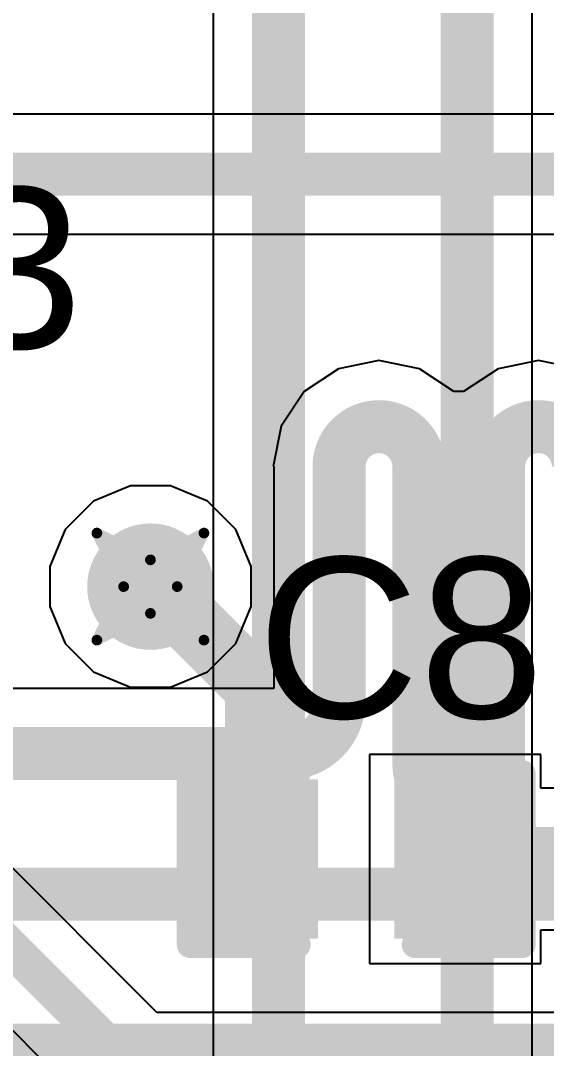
# Model space of a CAD drawing. Header units: inches. Extents: x -3 to 289, y -11 to 89.
# Drawn here: x 88.652 to 91.146, y 24.93 to 29.808 of the extents above; entities that cross this region are included whole.
import ezdxf

# ---------------------------------------------------------------- set-up
doc = ezdxf.new("R2010")
doc.units = ezdxf.units.IN
for name, color, linetype in [('Bottom Layer', 5, 'Continuous'), ('Drill Drawing', 1, 'Continuous'), ('Layer 1', 16, 'Continuous'), ('Layer 2', 76, 'Continuous'), ('Top Layer', 1, 'Continuous'), ('Top Overlay', 2, 'Continuous'), ('Top Paste', 8, 'Continuous'), ('Top Solder', 216, 'Continuous'), ('Via Holes', 16, 'Continuous')]:
    doc.layers.add(name, color=color, linetype=linetype)
doc.styles.add('Arial', font='', dxfattribs={"height": 0.2})
doc.styles.get('Arial').set_extended_font_data('Arial')

# ---------------------------------------------------------------- blocks, each defined once
blk = doc.blocks.new('C___0402_143')
at = {"layer": 'Top Layer'}
for points in [[(-0.6985, -0.3175), (-0.6985, 0.3175), (-0.2412999999999999, 0.3175), (-0.2413, -0.3175)], [(0.2412999999999999, -0.3175), (0.2413, 0.3175), (0.6985, 0.3175), (0.6985, -0.3175)]]:
    blk.add_hatch(color=1, dxfattribs=at).paths.add_polyline_path(points)
at = {"layer": 'Top Paste'}
for points in [[(-0.6985, -0.3175), (-0.6985, 0.3175), (-0.2412999999999999, 0.3175), (-0.2413, -0.3175)], [(0.2412999999999999, -0.3175), (0.2413, 0.3175), (0.6985, 0.3175), (0.6985, -0.3175)]]:
    blk.add_hatch(color=8, dxfattribs=at).paths.add_polyline_path(points)
at = {"layer": 'Top Solder'}
for points in [[(-0.7584998799999999, -0.37749988), (-0.7584998799999999, 0.37749988), (-0.18130012, 0.37749988), (-0.18130012, -0.37749988)], [(0.18130012, -0.37749988), (0.18130012, 0.37749988), (0.7584998799999999, 0.37749988), (0.7584998799999999, -0.37749988)]]:
    blk.add_hatch(color=216, dxfattribs=at).paths.add_polyline_path(points)
at = {"layer": 'Top Overlay'}
for points in [[(-0.7874, -0.4064, 0.127, 0.127, 0), (-0.7874, 0.4064, 0.127, 0.127, 0)], [(-0.7874, 0.4064, 0.127, 0.127, 0), (-0.2794, 0.4064, 0.127, 0.127, 0)], [(0.2794, 0.4064, 0.127, 0.127, 0), (0.7874, 0.4064, 0.127, 0.127, 0)], [(0.7874, -0.4064, 0.127, 0.127, 0), (0.7874, 0.4064, 0.127, 0.127, 0)], [(-0.7874, -0.4064, 0.127, 0.127, 0), (-0.2794, -0.4064, 0.127, 0.127, 0)], [(0.2794, -0.4064, 0.127, 0.127, 0), (0.7874, -0.4064, 0.127, 0.127, 0)]]:
    blk.add_lwpolyline(points, format="xyseb", dxfattribs=at)
for points in [[(-0.8191499999999999, 0.4064, 0.0635, 0.0635, 1), (-0.7556499999999999, 0.4064, 0.0635, 0.0635, 1)], [(-0.8191499999999999, 0.4064, 0.0635, 0.0635, 1), (-0.7556499999999999, 0.4064, 0.0635, 0.0635, 1)], [(-0.31115, 0.4064, 0.0635, 0.0635, 1), (-0.24765, 0.4064, 0.0635, 0.0635, 1)], [(0.24765, 0.4064, 0.0635, 0.0635, 1), (0.31115, 0.4064, 0.0635, 0.0635, 1)], [(0.7556499999999999, 0.4064, 0.0635, 0.0635, 1), (0.8191499999999999, 0.4064, 0.0635, 0.0635, 1)], [(0.7556499999999999, 0.4064, 0.0635, 0.0635, 1), (0.8191499999999999, 0.4064, 0.0635, 0.0635, 1)], [(-0.8191499999999999, -0.4064, 0.0635, 0.0635, 1), (-0.7556499999999999, -0.4064, 0.0635, 0.0635, 1)], [(-0.8191499999999999, -0.4064, 0.0635, 0.0635, 1), (-0.7556499999999999, -0.4064, 0.0635, 0.0635, 1)], [(-0.31115, -0.4064, 0.0635, 0.0635, 1), (-0.24765, -0.4064, 0.0635, 0.0635, 1)], [(0.24765, -0.4064, 0.0635, 0.0635, 1), (0.31115, -0.4064, 0.0635, 0.0635, 1)], [(0.7556499999999999, -0.4064, 0.0635, 0.0635, 1), (0.8191499999999999, -0.4064, 0.0635, 0.0635, 1)], [(0.7556499999999999, -0.4064, 0.0635, 0.0635, 1), (0.8191499999999999, -0.4064, 0.0635, 0.0635, 1)]]:
    blk.add_lwpolyline(points, format="xyseb", close=True, dxfattribs=at)

msp = doc.modelspace()

# ---------------------------------------------------------------- hatches: boundary and pattern name
at = {"layer": 'Bottom Layer'}
h = msp.add_hatch(color=5, dxfattribs=at)
edge = h.paths.add_edge_path()
edge.add_arc((89.26753545999999, 27.12146722), 0.2999994, 0, 360)
at = {"layer": 'Layer 1'}
h = msp.add_hatch(color=16, dxfattribs=at)
edge = h.paths.add_edge_path()
edge.add_arc((89.26753545999999, 27.12146722), 0.2999994, 0, 360)
at = {"layer": 'Layer 2'}
h = msp.add_hatch(color=76, dxfattribs=at)
edge = h.paths.add_edge_path()
edge.add_arc((89.26753545999999, 27.12146722), 0.2999994, 0, 360)
at = {"layer": 'Top Layer'}
h = msp.add_hatch(color=1, dxfattribs=at)
edge = h.paths.add_edge_path()
edge.add_arc((89.26753545999999, 27.12146722), 0.2999994, 0, 360)
at = {"layer": 'Via Holes'}
h = msp.add_hatch(color=7, dxfattribs=at)
edge = h.paths.add_edge_path()
edge.add_arc((89.26753545999999, 27.12146722), 0.1499997, 0, 360)

# ---------------------------------------------------------------- linework, layer by layer
at = {"layer": 'Bottom Layer'}
for p, q in [((89.17249627999999, 27.59926662), (88.99688322, 27.5265261)), ((89.36257463999999, 27.59926662), (89.17249627999999, 27.59926662)), ((89.5381877, 27.5265261), (89.36257463999999, 27.59926662)), ((88.99688322, 27.5265261), (88.86247657999999, 27.39211946)), ((89.67259434, 27.39211946), (89.5381877, 27.5265261)), ((88.86247657999999, 27.39211946), (88.78973606, 27.2165064)), ((89.74533485999999, 27.2165064), (89.67259434, 27.39211946)), ((88.78973606, 27.2165064), (88.78973606, 27.02642804)), ((89.74533485999999, 27.02642804), (89.74533485999999, 27.2165064)), ((88.78973606, 27.02642804), (88.86247657999999, 26.85081498)), ((89.67259434, 26.85081498), (89.74533485999999, 27.02642804)), ((88.86247657999999, 26.85081498), (88.99688322, 26.71640834)), ((89.5381877, 26.71640834), (89.67259434, 26.85081498)), ((88.99688322, 26.71640834), (89.17249627999999, 26.64366782)), ((89.36257463999999, 26.64366782), (89.5381877, 26.71640834)), ((89.17249627999999, 26.64366782), (89.36257463999999, 26.64366782))]:
    msp.add_line(p, q, dxfattribs=at)
at = {"layer": 'Drill Drawing'}
for points in [[(89.01353546, 27.37546722, 0.0508, 0.0508, 0), (89.26753545999999, 27.24846722, 0.0508, 0.0508, 0)], [(89.01353546, 27.37546722, 0.0508, 0.0508, 0), (89.14053546, 27.12146722, 0.0508, 0.0508, 0)], [(89.26753545999999, 27.24846722, 0.0508, 0.0508, 0), (89.52153546, 27.37546722, 0.0508, 0.0508, 0)], [(89.39453545999999, 27.12146722, 0.0508, 0.0508, 0), (89.52153546, 27.37546722, 0.0508, 0.0508, 0)], [(89.01353546, 26.86746722, 0.0508, 0.0508, 0), (89.14053546, 27.12146722, 0.0508, 0.0508, 0)], [(89.39453545999999, 27.12146722, 0.0508, 0.0508, 0), (89.52153546, 26.86746722, 0.0508, 0.0508, 0)], [(89.01353546, 26.86746722, 0.0508, 0.0508, 0), (89.26753545999999, 26.99446722, 0.0508, 0.0508, 0)], [(89.26753545999999, 26.99446722, 0.0508, 0.0508, 0), (89.52153546, 26.86746722, 0.0508, 0.0508, 0)]]:
    msp.add_lwpolyline(points, format="xyseb", dxfattribs=at)
for points in [[(89.00083545999999, 27.37546722, 0.0254, 0.0254, 1), (89.02623546, 27.37546722, 0.0254, 0.0254, 1)], [(89.00083545999999, 27.37546722, 0.0254, 0.0254, 1), (89.02623546, 27.37546722, 0.0254, 0.0254, 1)], [(89.50883546, 27.37546722, 0.0254, 0.0254, 1), (89.53423545999999, 27.37546722, 0.0254, 0.0254, 1)], [(89.50883546, 27.37546722, 0.0254, 0.0254, 1), (89.53423545999999, 27.37546722, 0.0254, 0.0254, 1)], [(89.25483546, 27.24846722, 0.0254, 0.0254, 1), (89.28023546, 27.24846722, 0.0254, 0.0254, 1)], [(89.25483546, 27.24846722, 0.0254, 0.0254, 1), (89.28023546, 27.24846722, 0.0254, 0.0254, 1)], [(89.12783545999999, 27.12146722, 0.0254, 0.0254, 1), (89.15323546, 27.12146722, 0.0254, 0.0254, 1)], [(89.12783545999999, 27.12146722, 0.0254, 0.0254, 1), (89.15323546, 27.12146722, 0.0254, 0.0254, 1)], [(89.38183545999999, 27.12146722, 0.0254, 0.0254, 1), (89.40723546, 27.12146722, 0.0254, 0.0254, 1)], [(89.38183545999999, 27.12146722, 0.0254, 0.0254, 1), (89.40723546, 27.12146722, 0.0254, 0.0254, 1)], [(89.25483546, 26.99446722, 0.0254, 0.0254, 1), (89.28023546, 26.99446722, 0.0254, 0.0254, 1)], [(89.25483546, 26.99446722, 0.0254, 0.0254, 1), (89.28023546, 26.99446722, 0.0254, 0.0254, 1)], [(89.00083545999999, 26.86746722, 0.0254, 0.0254, 1), (89.02623546, 26.86746722, 0.0254, 0.0254, 1)], [(89.00083545999999, 26.86746722, 0.0254, 0.0254, 1), (89.02623546, 26.86746722, 0.0254, 0.0254, 1)], [(89.50883546, 26.86746722, 0.0254, 0.0254, 1), (89.53423545999999, 26.86746722, 0.0254, 0.0254, 1)], [(89.50883546, 26.86746722, 0.0254, 0.0254, 1), (89.53423545999999, 26.86746722, 0.0254, 0.0254, 1)]]:
    msp.add_lwpolyline(points, format="xyseb", close=True, dxfattribs=at)
at = {"layer": 'Layer 1'}
for p, q in [((90.35154904, 28.19379172), (90.15928374, 28.15554694)), ((90.54381434, 28.15554694), (90.35154904, 28.19379172)), ((91.10846903999999, 28.19379172), (90.91620374, 28.15554694)), ((91.30073433999999, 28.15554694), (91.10846903999999, 28.19379172)), ((90.15928374, 28.15554694), (89.9962894, 28.04663682)), ((90.70680614, 28.04663682), (90.54381434, 28.15554694)), ((90.91620374, 28.15554694), (90.75321194, 28.04663682)), ((89.9962894, 28.04663682), (89.88737927999999, 27.88364248)), ((90.75321194, 28.04663682), (90.70680614, 28.04663682)), ((89.88737927999999, 27.88364248), (89.8491345, 27.69137718)), ((89.8491345, 27.69137718), (89.8528429, 27.69137718)), ((89.8528429, 27.69137718), (89.8528429, 26.63831858)), ((89.8528429, 26.63831858), (88.57949518, 26.63831858))]:
    msp.add_line(p, q, dxfattribs=at)
for points in [[(90.16231904, 27.69137718, 0.25146, 0.25146, -0.9999999999999999), (90.54077903999999, 27.69137718, 0.25146, 0.25146, 0)], [(90.91923904, 27.69137718, 0.25146, 0.25146, -0.9999999999999999), (91.29769904, 27.69137718, 0.25146, 0.25146, 0)], [(90.16231904, 26.58030244, 0.25146, 0.25146, 0), (90.16231904, 27.69137718, 0.25146, 0.25146, 0)], [(90.54077903999999, 26.28026494, 0.25146, 0.25146, 0), (90.54077903999999, 27.69137718, 0.25146, 0.25146, 0)], [(90.91923904, 26.28026494, 0.25146, 0.25146, 0), (90.91923904, 27.69137718, 0.25146, 0.25146, 0)], [(90.16231904, 26.58030244, 0.25146, 0.25146, -0.4142135623730951), (89.91085903999999, 26.32884244, 0.25146, 0.25146, 0)], [(88.52147903999999, 26.32884244, 0.25146, 0.25146, 0), (89.91085903999999, 26.32884244, 0.25146, 0.25146, 0)], [(90.91923904, 26.28026494, 0.25146, 0.25146, -0.9999999999999999), (90.54077903999999, 26.28026494, 0.25146, 0.25146, 0)], [(82.55163322, 25.66177494, 0.25146, 0.25146, 0), (94.76477618, 25.66177494, 0.25146, 0.25146, 0)], [(77.87731693999999, 24.9222895, 0.25146, 0.25146, 0), (95.13094765999999, 24.9222895, 0.25146, 0.25146, 0)]]:
    msp.add_lwpolyline(points, format="xyseb", dxfattribs=at)
for points in [[(90.09945404, 27.69137718, 0.12573, 0.12573, 1), (90.22518404, 27.69137718, 0.12573, 0.12573, 1)], [(90.09945404, 27.69137718, 0.12573, 0.12573, 1), (90.22518404, 27.69137718, 0.12573, 0.12573, 1)], [(90.47791403999999, 27.69137718, 0.12573, 0.12573, 1), (90.60364403999999, 27.69137718, 0.12573, 0.12573, 1)], [(90.47791403999999, 27.69137718, 0.12573, 0.12573, 1), (90.60364403999999, 27.69137718, 0.12573, 0.12573, 1)], [(90.85637403999999, 27.69137718, 0.12573, 0.12573, 1), (90.98210404, 27.69137718, 0.12573, 0.12573, 1)], [(90.85637403999999, 27.69137718, 0.12573, 0.12573, 1), (90.98210404, 27.69137718, 0.12573, 0.12573, 1)], [(90.09945404, 26.58030244, 0.12573, 0.12573, 1), (90.22518404, 26.58030244, 0.12573, 0.12573, 1)], [(90.09945404, 26.58030244, 0.12573, 0.12573, 1), (90.22518404, 26.58030244, 0.12573, 0.12573, 1)], [(89.84799403999999, 26.32884244, 0.12573, 0.12573, 1), (89.97372404, 26.32884244, 0.12573, 0.12573, 1)], [(89.84799403999999, 26.32884244, 0.12573, 0.12573, 1), (89.97372404, 26.32884244, 0.12573, 0.12573, 1)], [(90.47791403999999, 26.28026494, 0.12573, 0.12573, 1), (90.60364403999999, 26.28026494, 0.12573, 0.12573, 1)], [(90.47791403999999, 26.28026494, 0.12573, 0.12573, 1), (90.60364403999999, 26.28026494, 0.12573, 0.12573, 1)], [(90.85637403999999, 26.28026494, 0.12573, 0.12573, 1), (90.98210404, 26.28026494, 0.12573, 0.12573, 1)], [(90.85637403999999, 26.28026494, 0.12573, 0.12573, 1), (90.98210404, 26.28026494, 0.12573, 0.12573, 1)]]:
    msp.add_lwpolyline(points, format="xyseb", close=True, dxfattribs=at)
at = {"layer": 'Layer 2'}
for p, q in [((91.07879675999999, 23.02899382), (91.07879675999999, 31.29769712)), ((89.56578734, 30.85488368), (89.56578734, 23.02899382))]:
    msp.add_line(p, q, dxfattribs=at)
for points in [[(90.76932062, 22.66275884, 0.25146, 0.25146, 0), (90.76932062, 31.29770982, 0.25146, 0.25146, 0)], [(89.87526348, 22.66275884, 0.25146, 0.25146, 0), (89.87526348, 30.98307494, 0.25146, 0.25146, 0)]]:
    msp.add_lwpolyline(points, format="xyseb", dxfattribs=at)
at = {"layer": 'Top Layer'}
for p, q in [((91.29666018, 29.36371572), (88.17910481999999, 29.36371572)), ((88.06111674, 28.79396832), (91.29666018, 28.79396832)), ((89.29767509999999, 25.10076768), (87.84493734, 26.55350798)), ((91.11986347999999, 26.324306), (90.30706348, 26.324306)), ((90.30706348, 26.324306), (90.30706348, 25.333706)), ((91.11986347999999, 26.16551282), (91.11986347999999, 26.324306)), ((91.50970013999999, 26.16551282), (91.11986347999999, 26.16551282)), ((87.5400205, 26.08930266), (88.99275571999999, 24.63656998)), ((91.11986347999999, 25.333706), (91.11986347999999, 25.49217406)), ((91.11986347999999, 25.49217406), (91.50970013999999, 25.49217406)), ((90.30706348, 25.333706), (91.11986347999999, 25.333706)), ((91.50970013999999, 25.10076768), (89.29767509999999, 25.10076768))]:
    msp.add_line(p, q, dxfattribs=at)
for points in [[(88.06110404, 29.07884202, 0.2032, 0.2032, 0), (91.6874976, 29.07884202, 0.2032, 0.2032, 0)], [(89.29293546, 27.12146722, 0.3048, 0.3048, 0), (89.77350091999999, 26.64090176, 0.3048, 0.3048, 0)], [(89.77350091999999, 25.82916856, 0.3048, 0.3048, 0), (89.77350091999999, 26.64090176, 0.3048, 0.3048, 0)], [(87.6526568, 26.36122744, 0.1778, 0.1778, 0), (89.18504134, 24.8288429, 0.1778, 0.1778, 0)], [(90.71346348, 25.829006, 0.3048, 0.3048, 0), (90.71362604, 25.82884344, 0.3048, 0.3048, 0)], [(90.71362604, 25.82884344, 0.3048, 0.3048, 0), (92.28749893999999, 25.82884344, 0.3048, 0.3048, 0)]]:
    msp.add_lwpolyline(points, format="xyseb", dxfattribs=at)
for points in [[(89.21673546, 27.12146722, 0.1524, 0.1524, 1), (89.36913546, 27.12146722, 0.1524, 0.1524, 1)], [(89.69730091999999, 26.64090176, 0.1524, 0.1524, 1), (89.84970092, 26.64090176, 0.1524, 0.1524, 1)], [(89.69730091999999, 26.64090176, 0.1524, 0.1524, 1), (89.84970092, 26.64090176, 0.1524, 0.1524, 1)], [(89.69730091999999, 25.82916856, 0.1524, 0.1524, 1), (89.84970092, 25.82916856, 0.1524, 0.1524, 1)], [(90.63726348, 25.829006, 0.1524, 0.1524, 1), (90.78966347999999, 25.829006, 0.1524, 0.1524, 1)], [(90.63742604, 25.82884344, 0.1524, 0.1524, 1), (90.78982604, 25.82884344, 0.1524, 0.1524, 1)], [(90.63742604, 25.82884344, 0.1524, 0.1524, 1), (90.78982604, 25.82884344, 0.1524, 0.1524, 1)]]:
    msp.add_lwpolyline(points, format="xyseb", close=True, dxfattribs=at)

# ---------------------------------------------------------------- block references
msp.add_blockref('C___0402_143', (90.24356348, 25.829006))

# ---------------------------------------------------------------- texts
at = {"layer": 'Top Overlay', "style": 'Arial'}
for s, p in [('R43', (86.99270638, 28.2526994)), ('C8', (89.77386922, 26.49782102))]:
    msp.add_text(s, height=0.7619999999999999, dxfattribs=at).set_placement(p)

doc.saveas('drawing.dxf')
